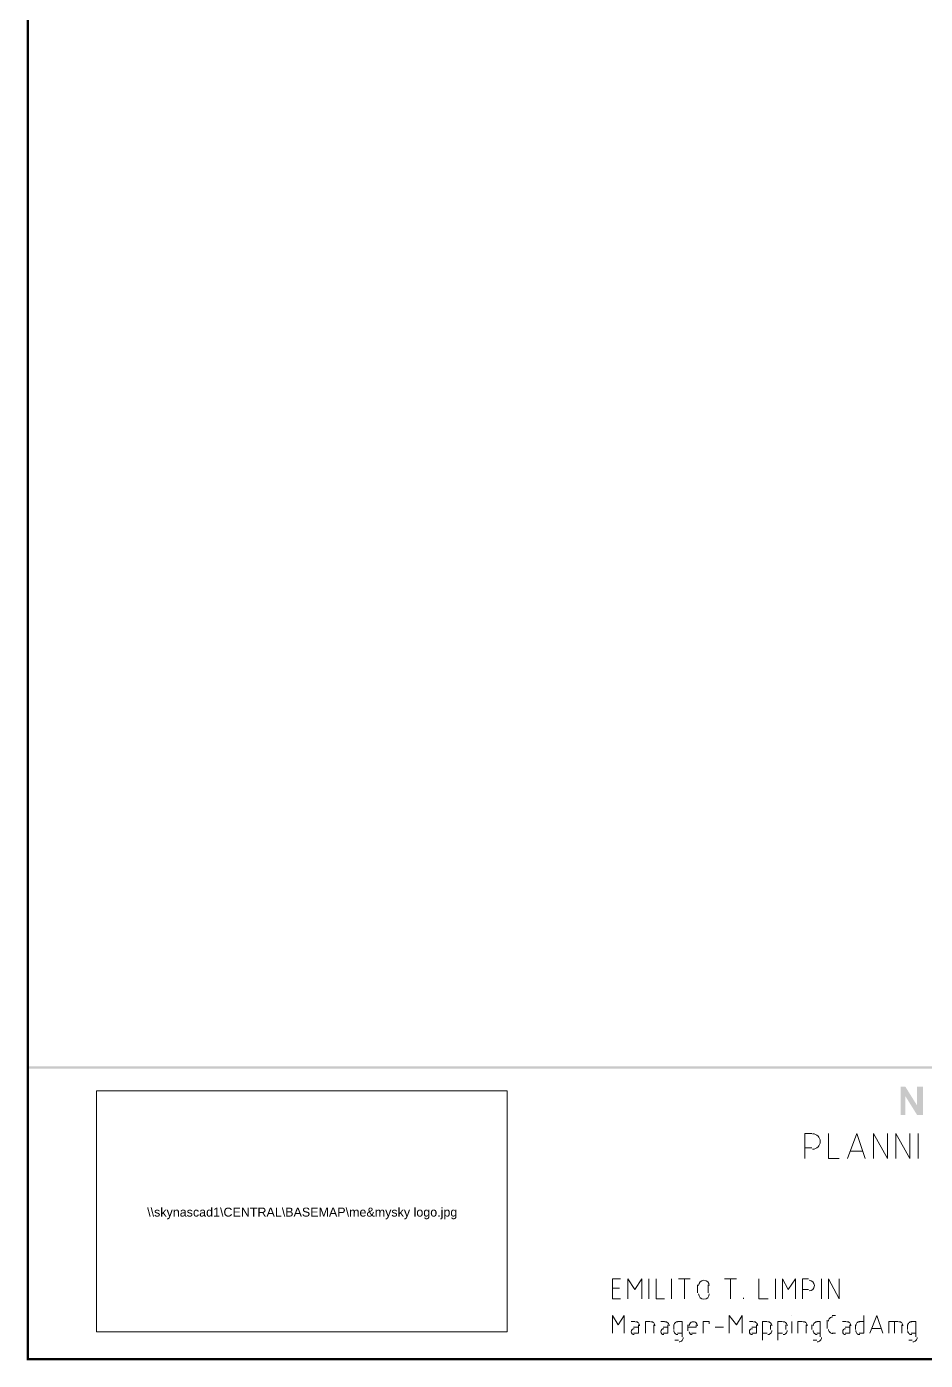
# Model space of a CAD drawing. Header units: millimetres. Extents: x 3.6 to 37.8, y 0.6 to 28.7.
# Drawn here: x 3.564 to 6.737, y 0.595 to 5.302 of the extents above; entities that cross this region are included whole.
import ezdxf

# ---------------------------------------------------------------- set-up
doc = ezdxf.new("R2010")
doc.units = ezdxf.units.MM
doc.layers.add('PDF_0', color=7, linetype='Continuous')
doc.layers.add('PDF_Text', color=7, linetype='Continuous')
doc.styles.add('PDF ArialMT', font='arial.ttf')

msp = doc.modelspace()

# ---------------------------------------------------------------- hatches: boundary and pattern name
at = {"layer": 'PDF_0', "true_color": 0x808080, "transparency": 33554559}
msp.add_hatch(color=8, dxfattribs=at).paths.add_polyline_path([(6.6498, 1.561), (6.6664, 1.561), (6.7081, 1.4943), (6.7081, 1.561), (6.729, 1.561), (6.729, 1.4609), (6.7081, 1.4609), (6.6664, 1.5276), (6.6664, 1.4609), (6.6498, 1.4609)])

# ---------------------------------------------------------------- linework, layer by layer
at = {"layer": 'PDF_0', "lineweight": 0, "const_width": 0.00834}
msp.add_lwpolyline([(37.7648, 0.5988), (37.7648, 28.6993), (3.5681, 28.6993), (3.5681, 0.5988)], close=True, dxfattribs=at)
at = {"layer": 'PDF_0', "lineweight": 9}
msp.add_lwpolyline([(3.8099, 0.6947), (3.8099, 1.5454), (5.261, 1.5454), (5.261, 0.6947)], close=True, dxfattribs=at)
for points in [[(6.3118, 1.3077), (6.3118, 1.3953), (6.3368, 1.3953)], [(6.3952, 1.3953), (6.3952, 1.3077), (6.4327, 1.3077)], [(6.4619, 1.3077), (6.4953, 1.3953), (6.5245, 1.3077)], [(6.5537, 1.3077), (6.5537, 1.3953), (6.6037, 1.3077), (6.6037, 1.3953)], [(6.6329, 1.3077), (6.6329, 1.3953), (6.6829, 1.3077), (6.6829, 1.3953)], [(6.7121, 1.3077), (6.7121, 1.3953)], [(6.3368, 1.3452), (6.3118, 1.3452)], [(6.5161, 1.3327), (6.4744, 1.3327)], [(5.6613, 0.8115), (5.6321, 0.8115), (5.6321, 0.8824), (5.6613, 0.8824)], [(5.6571, 0.849), (5.6321, 0.849)], [(5.6863, 0.8115), (5.6863, 0.8824), (5.7113, 0.8449), (5.7364, 0.8824), (5.7364, 0.8115)], [(5.7614, 0.8115), (5.7614, 0.8824)], [(5.7864, 0.8824), (5.7864, 0.8115), (5.8156, 0.8115)], [(5.8406, 0.8115), (5.8406, 0.8824)], [(5.8656, 0.8824), (5.9073, 0.8824)], [(5.8865, 0.8115), (5.8865, 0.8824)], [(5.9323, 0.8324), (5.9323, 0.8615)], [(5.9699, 0.8615), (5.9699, 0.8324)], [(6.0283, 0.8824), (6.07, 0.8824)], [(6.0491, 0.8115), (6.0491, 0.8824)], [(6.1492, 0.8824), (6.1492, 0.8115), (6.1825, 0.8115)], [(6.2076, 0.8115), (6.2076, 0.8824)], [(6.2326, 0.8115), (6.2326, 0.8824), (6.2534, 0.8449), (6.2784, 0.8824), (6.2784, 0.8115)], [(6.3035, 0.8115), (6.3035, 0.8824), (6.3243, 0.8824)], [(6.3702, 0.8115), (6.3702, 0.8824)], [(6.3952, 0.8115), (6.3952, 0.8824), (6.4327, 0.8115), (6.4327, 0.8824)], [(6.095, 0.8115), (6.095, 0.8157)], [(6.3243, 0.8449), (6.3035, 0.8449)], [(5.6321, 0.6906), (5.6321, 0.7531), (5.653, 0.7198), (5.6738, 0.7531), (5.6738, 0.6906)], [(5.6988, 0.7323), (5.7113, 0.7323)], [(5.7239, 0.7198), (5.7239, 0.6906), (5.7072, 0.6906)], [(5.7072, 0.7114), (5.7239, 0.7114)], [(5.7489, 0.6906), (5.7489, 0.7323), (5.7656, 0.7323)], [(5.7781, 0.7198), (5.7781, 0.6906)], [(5.8031, 0.7323), (5.8156, 0.7323)], [(5.8281, 0.7198), (5.8281, 0.6906), (5.8114, 0.6906)], [(5.8114, 0.7114), (5.8281, 0.7114)], [(5.849, 0.7198), (5.849, 0.7031)], [(5.8781, 0.6781), (5.8781, 0.7323), (5.8615, 0.7323)], [(5.899, 0.6989), (5.899, 0.7198)], [(5.9282, 0.7198), (5.9282, 0.7114), (5.899, 0.7114)], [(5.9532, 0.6906), (5.9532, 0.7323), (5.974, 0.7323), (5.974, 0.7239)], [(5.9949, 0.7114), (6.0241, 0.7114)], [(6.0449, 0.6906), (6.0449, 0.7531), (6.07, 0.7198), (6.0908, 0.7531), (6.0908, 0.6906)], [(6.1158, 0.7323), (6.1283, 0.7323)], [(6.1408, 0.7198), (6.1408, 0.6906), (6.1242, 0.6906)], [(6.1242, 0.7114), (6.1408, 0.7114)], [(6.1617, 0.6656), (6.1617, 0.7323), (6.1784, 0.7323)], [(6.1909, 0.7198), (6.1909, 0.7031)], [(6.2159, 0.6656), (6.2159, 0.7323), (6.2326, 0.7323)], [(6.2451, 0.7198), (6.2451, 0.7031)], [(6.2659, 0.7531), (6.2659, 0.7531)], [(6.2659, 0.6906), (6.2659, 0.7323)], [(6.2868, 0.6906), (6.2868, 0.7323), (6.3035, 0.7323)], [(6.316, 0.7198), (6.316, 0.6906)], [(6.3368, 0.7198), (6.3368, 0.7031)], [(6.366, 0.6781), (6.366, 0.7323), (6.3535, 0.7323)], [(6.391, 0.7073), (6.391, 0.7364)], [(6.4077, 0.7531), (6.4202, 0.7531)], [(6.4452, 0.7323), (6.4577, 0.7323)], [(6.4703, 0.7198), (6.4703, 0.6906), (6.4536, 0.6906)], [(6.4536, 0.7114), (6.4703, 0.7114)], [(6.4911, 0.7031), (6.4911, 0.7198)], [(6.5203, 0.7531), (6.5203, 0.6906), (6.5036, 0.6906)], [(6.5036, 0.7323), (6.5203, 0.7323)], [(6.5411, 0.6906), (6.5662, 0.7531), (6.587, 0.6906)], [(6.5787, 0.7073), (6.5495, 0.7073)], [(6.6079, 0.6906), (6.6079, 0.7323), (6.6412, 0.7323)], [(6.6287, 0.6906), (6.6287, 0.7323)], [(6.6537, 0.7198), (6.6537, 0.6906)], [(6.6746, 0.7198), (6.6746, 0.7031)], [(6.7038, 0.6781), (6.7038, 0.7323), (6.6871, 0.7323)], [(5.8531, 0.6656), (5.8656, 0.6656)], [(5.8615, 0.6906), (5.8781, 0.6906)], [(5.9282, 0.6906), (5.9115, 0.6906)], [(6.1784, 0.6906), (6.1617, 0.6906)], [(6.2326, 0.6906), (6.2159, 0.6906)], [(6.341, 0.6656), (6.3535, 0.6656)], [(6.3535, 0.6906), (6.366, 0.6906)], [(6.4202, 0.6906), (6.4077, 0.6906)], [(6.6787, 0.6656), (6.6913, 0.6656)], [(6.6871, 0.6906), (6.7038, 0.6906)]]:
    msp.add_lwpolyline(points, dxfattribs=at)
for centre, radius, start, end in [((6.3391, 1.3671), 0.0271, 270, 90), ((5.9555, 0.8583), 0.0188, 0, 180), ((6.3266, 0.8583), 0.0188, 270, 90), ((5.9555, 0.8291), 0.0188, 180, 360), ((5.7136, 0.7165), 0.0146, 359.9999, 90.0001), ((5.7678, 0.7165), 0.0146, 359.9999, 90.0001), ((5.8178, 0.7165), 0.0146, 359.9999, 90.0001), ((5.8637, 0.7165), 0.0146, 89.9999, 180.0001), ((5.9179, 0.7165), 0.0146, 359.9999, 180.0001), ((6.1306, 0.7165), 0.0146, 359.9999, 90.0001), ((6.1806, 0.7165), 0.0146, 359.9999, 90.0001), ((6.2348, 0.7165), 0.0146, 359.9999, 90.0001), ((6.3057, 0.7165), 0.0146, 359.9999, 90.0001), ((6.3558, 0.7165), 0.0146, 89.9999, 180.0001), ((6.41, 0.7332), 0.0146, 89.9999, 180.0001), ((6.46, 0.7165), 0.0146, 359.9999, 90.0001), ((6.5059, 0.7165), 0.0146, 89.9999, 180.0001), ((6.6435, 0.7165), 0.0146, 359.9999, 90.0001), ((6.6894, 0.7165), 0.0146, 89.9999, 180.0001), ((5.7094, 0.6957), 0.0104, 90.0001, 269.9999), ((5.8137, 0.6957), 0.0104, 90.0001, 269.9999), ((5.8637, 0.6999), 0.0146, 179.9999, 270.0001), ((5.8679, 0.6748), 0.0146, 269.9999, 0.0001), ((5.9138, 0.6957), 0.0104, 180.0001, 269.9999), ((6.1264, 0.6957), 0.0104, 90.0001, 269.9999), ((6.1806, 0.6999), 0.0146, 269.9999, 0.0001), ((6.2348, 0.6999), 0.0146, 269.9999, 0.0001), ((6.3558, 0.6999), 0.0146, 179.9999, 270.0001), ((6.3558, 0.6748), 0.0146, 269.9999, 0.0001), ((6.41, 0.704), 0.0146, 179.9999, 270.0001), ((6.4559, 0.6957), 0.0104, 90.0001, 269.9999), ((6.5059, 0.6999), 0.0146, 179.9999, 270.0001), ((6.6894, 0.6999), 0.0146, 179.9999, 270.0001), ((6.6935, 0.6748), 0.0146, 269.9999, 0.0001)]:
    msp.add_arc(centre, radius, start, end, dxfattribs=at)
at = {"layer": 'PDF_0', "transparency": 33554559}
for points in [[(3.5681, 1.633), (3.5681, 1.6246), (37.7648, 1.633)], [(3.5681, 1.6246), (37.7648, 1.633), (37.7648, 1.6246)]]:
    msp.add_solid(points, dxfattribs=at)

# ---------------------------------------------------------------- texts
at = {"layer": 'PDF_Text', "insert": (3.9893, 1.1131), "char_height": 0.031563, "attachment_point": 4, "style": 'PDF ArialMT'}
msp.add_mtext('\\\\\\\\skynascad1\\\\CENTRAL\\\\BASEMAP\\\\me&mysky logo.jpg', dxfattribs=at)

doc.saveas('drawing.dxf')
